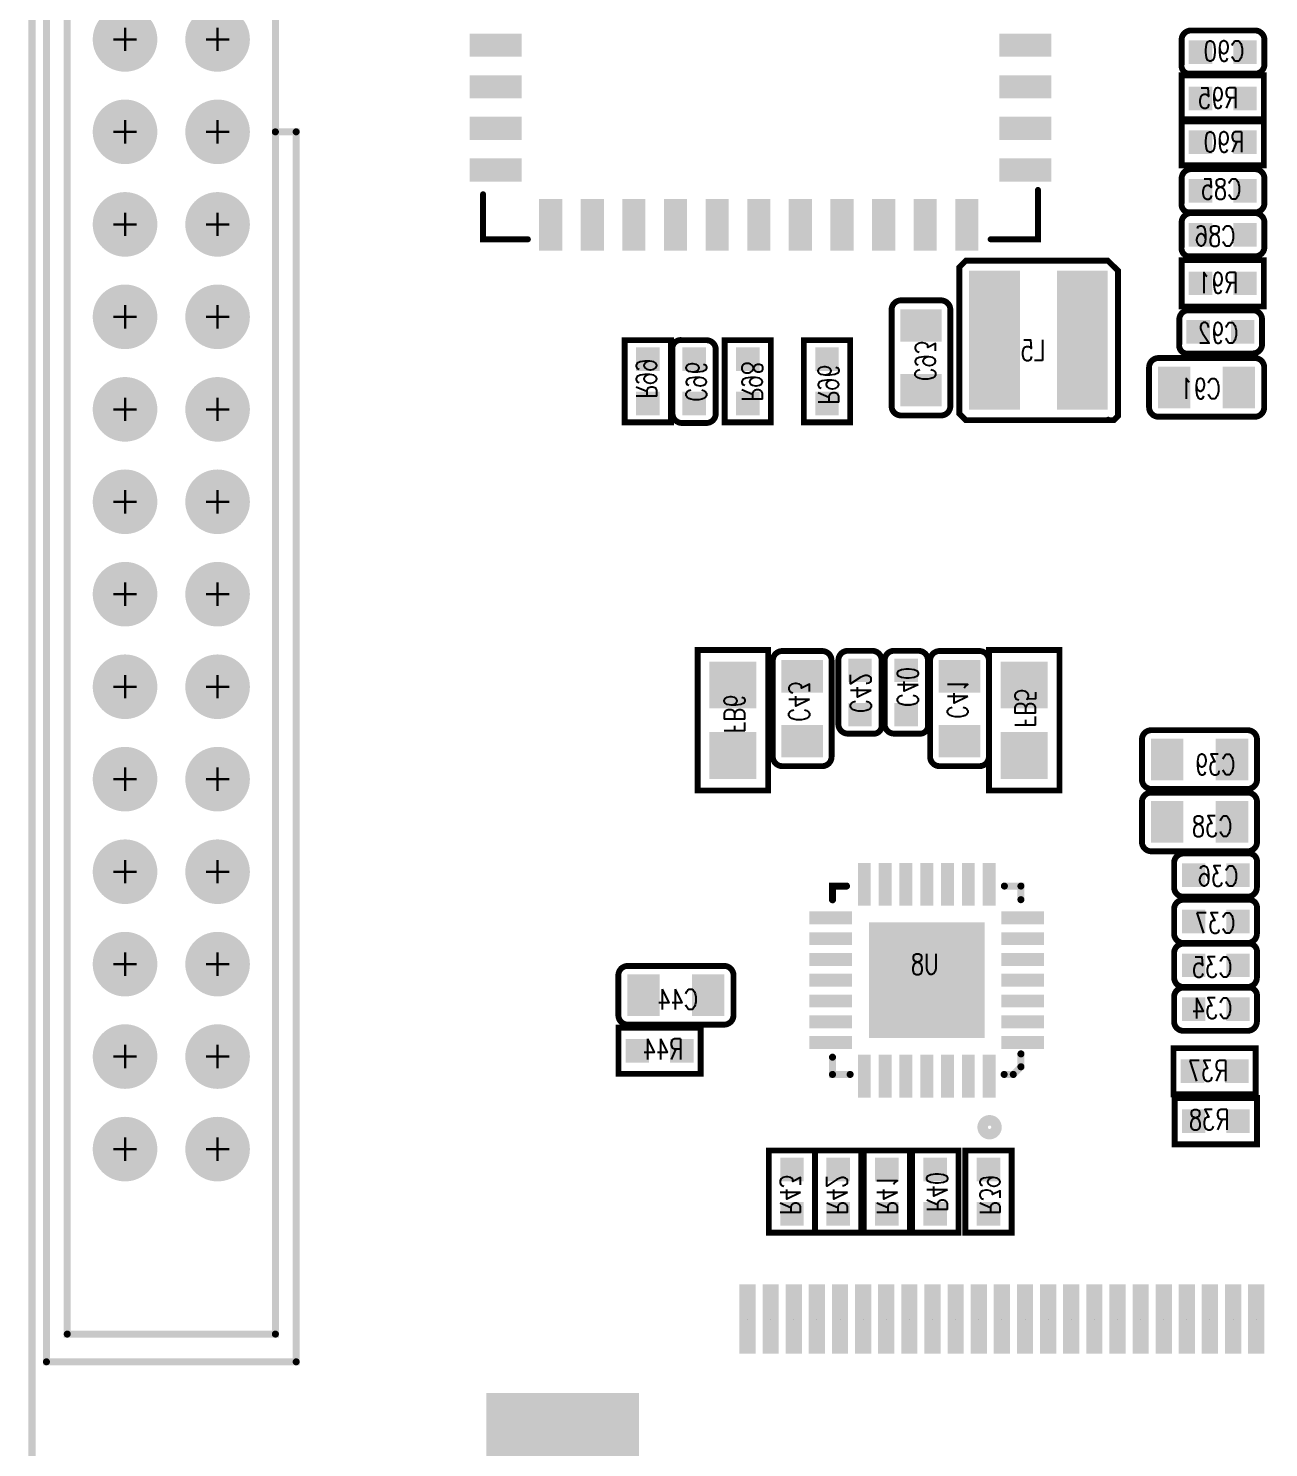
# Model space of a CAD drawing. Extents: x -2201 to 2204, y -2226 to 2180.
# Drawn here: x -2167 to -1112, y -1018 to 190 of the extents above; entities that cross this region are included whole.
import ezdxf

# ---------------------------------------------------------------- set-up
doc = ezdxf.new("R2010")
doc.units = 0
for name, color, linetype in [('BOARD_OUTLINE_00', 1, 'CONTINUOUS'), ('DRIL_NPLTE_THRU_01', 3, 'CONTINUOUS'), ('DRIL_NPLTE_THRU_02', 4, 'CONTINUOUS'), ('DRIL_NPLTE_THRU_03', 6, 'CONTINUOUS'), ('DRIL_NPLTE_THRU_04', 1, 'CONTINUOUS'), ('DRIL_PLTE_THRU_01', 3, 'CONTINUOUS'), ('DRIL_PLTE_THRU_02', 4, 'CONTINUOUS'), ('DRIL_PLTE_THRU_03', 6, 'CONTINUOUS'), ('DRIL_PLTE_THRU_04', 1, 'CONTINUOUS'), ('DRIL_SYMBOL', 1, 'CONTINUOUS'), ('PADS_BOT', 16, 'CONTINUOUS'), ('PADS_INNER', 96, 'CONTINUOUS'), ('PADS_TOP', 96, 'CONTINUOUS'), ('PART_BOT_2DLINE_01', 96, 'CONTINUOUS'), ('PART_BOT_2DLINE_126', 255, 'CONTINUOUS'), ('PART_NAME_04', 2, 'CONTINUOUS'), ('PART_TOP_2DLINE_01', 255, 'CONTINUOUS')]:
    doc.layers.add(name, color=color, linetype=linetype)
doc.styles.add('W3', font='simplex', dxfattribs={"width": 0.75})

# ---------------------------------------------------------------- blocks, each defined once
blk = doc.blocks.new('BOARD_5')
at = {"layer": 'BOARD_OUTLINE_00', "const_width": 6}
blk.add_lwpolyline([(-196.9, 0, 0.414214), (0, 196.9), (0, 4135.8, 0.414214), (-196.9, 4332.7), (-2346.5, 4332.7), (-2346.5, 4331.7), (-2472.4, 4331.7), (-2472.4, 4332.7), (-4131.9, 4332.7, 0.414214), (-4328.7, 4135.8), (-4328.7, 197.7, 0.414214), (-4131.9, 0.9), (-3910.2, 0.9), (-3910.2, 50.3), (-3766, 50.3), (-3766, 0)], format="xyb", close=True, dxfattribs=at)
blk = doc.blocks.new('SMOOTH_5')
at = {"const_width": 2.5}
blk.add_lwpolyline([(-1.25, 0, 1), (1.25, 0, 1)], format="xyb", close=True, dxfattribs=at)
blk = doc.blocks.new('PART_BODY_BOT_22')
at = {"layer": 'PART_BOT_2DLINE_126', "const_width": 5}
for points in [[(-14.1, 18.4), (-27.5, 18.4, 0.414214), (-35.5, 10.4), (-35.5, -10.4, 0.414214), (-27.5, -18.4), (-14.1, -18.4)], [(-15.7, -18.4), (29.4, -18.4, 0.414214), (35, -10.4), (35, 10.4, 0.414214), (27, 18.4), (-18.7, 18.4)]]:
    blk.add_lwpolyline(points, format="xyb", dxfattribs=at)
at = {"layer": 'PART_BOT_2DLINE_126'}
for p in [(-27.5, 18.4), (-14.1, 18.4), (35, 10.4), (35, -10.4), (-15.7, -18.4), (29.4, -18.4)]:
    blk.add_blockref('SMOOTH_5', p, dxfattribs=at)
blk = doc.blocks.new('DRIL_HOLE_0')
blk.add_lwpolyline([(0, 0, 1), (0, 0, 1)], format="xyb", close=True)
blk = doc.blocks.new('PAD_8')
blk.add_lwpolyline([(0, 0, 1), (0, 0, 1)], format="xyb", close=True)
blk = doc.blocks.new('PAD_11')
at = {"const_width": 20.1}
blk.add_lwpolyline([(-10, 0), (10, 0)], dxfattribs=at)
blk = doc.blocks.new('STK_BOT_6')
at = {"layer": 'DRIL_PLTE_THRU_01'}
blk.add_blockref('DRIL_HOLE_0', (0, 0), dxfattribs=at)
at = {"layer": 'DRIL_PLTE_THRU_02'}
blk.add_blockref('DRIL_HOLE_0', (0, 0), dxfattribs=at)
at = {"layer": 'DRIL_PLTE_THRU_03'}
blk.add_blockref('DRIL_HOLE_0', (0, 0), dxfattribs=at)
at = {"layer": 'DRIL_PLTE_THRU_04'}
blk.add_blockref('DRIL_HOLE_0', (0, 0), dxfattribs=at)
at = {"layer": 'PADS_BOT'}
blk.add_blockref('PAD_11', (0, 0), dxfattribs=at)
at = {"layer": 'PADS_INNER'}
blk.add_blockref('PAD_8', (0, 0), dxfattribs=at)
at = {"layer": 'PADS_TOP'}
blk.add_blockref('PAD_8', (0, 0), dxfattribs=at)
blk = doc.blocks.new('SYM_BOT_6')
for name, p in [('PART_BODY_BOT_22', (0, 0)), ('STK_BOT_6', (-18.9, 0)), ('STK_BOT_6', (18.9, 0))]:
    blk.add_blockref(name, p)
blk = doc.blocks.new('PART_BOT_46')
blk.add_blockref('SYM_BOT_6', (0, 0))
at = {"layer": 'PART_NAME_04', "style": 'W3', "width": 0.75}
blk.add_text('C34', height=17.5, rotation=180, dxfattribs=at).set_placement((14, 7.8))
blk = doc.blocks.new('PART_BOT_47')
blk.add_blockref('SYM_BOT_6', (0, 0))
at = {"layer": 'PART_NAME_04', "style": 'W3', "width": 0.75}
blk.add_text('C35', height=17.5, rotation=180, dxfattribs=at).set_placement((14, 10.2))
blk = doc.blocks.new('PART_BOT_48')
blk.add_blockref('SYM_BOT_6', (0, 0))
at = {"layer": 'PART_NAME_04', "style": 'W3', "width": 0.75}
blk.add_text('C36', height=17.5, rotation=180, dxfattribs=at).set_placement((19, 9.5))
blk = doc.blocks.new('PART_BOT_49')
blk.add_blockref('SYM_BOT_6', (0, 0))
at = {"layer": 'PART_NAME_04', "style": 'W3', "width": 0.75}
blk.add_text('C37', height=17.5, rotation=180, dxfattribs=at).set_placement((16.5, 10.1))
blk = doc.blocks.new('PART_BODY_BOT_27')
at = {"layer": 'PART_BOT_2DLINE_126', "const_width": 5}
for points in [[(25, -19), (25, 41.1, 0.414214), (17, 49.1), (-17, 49.1, 0.414214), (-25, 41.1), (-25, -17.9)], [(-25, -17.5), (-25, -40.9, 0.414214), (-17, -48.9), (17, -48.9, 0.414214), (25, -40.9), (25, -17.5)]]:
    blk.add_lwpolyline(points, format="xyb", dxfattribs=at)
at = {"layer": 'PART_BOT_2DLINE_126'}
for p in [(25, 41.1), (-25, -17.5), (25, -19), (-25, -40.9)]:
    blk.add_blockref('SMOOTH_5', p, dxfattribs=at)
blk = doc.blocks.new('PAD_12')
at = {"const_width": 27.6}
blk.add_lwpolyline([(-17.7, 0), (17.7, 0)], dxfattribs=at)
blk = doc.blocks.new('STK_BOT_13')
at = {"layer": 'DRIL_PLTE_THRU_01'}
blk.add_blockref('DRIL_HOLE_0', (0, 0), dxfattribs=at)
at = {"layer": 'DRIL_PLTE_THRU_02'}
blk.add_blockref('DRIL_HOLE_0', (0, 0), dxfattribs=at)
at = {"layer": 'DRIL_PLTE_THRU_03'}
blk.add_blockref('DRIL_HOLE_0', (0, 0), dxfattribs=at)
at = {"layer": 'DRIL_PLTE_THRU_04'}
blk.add_blockref('DRIL_HOLE_0', (0, 0), dxfattribs=at)
at = {"layer": 'PADS_BOT'}
blk.add_blockref('PAD_12', (0, 0), dxfattribs=at)
at = {"layer": 'PADS_INNER'}
blk.add_blockref('PAD_8', (0, 0), dxfattribs=at)
at = {"layer": 'PADS_TOP'}
blk.add_blockref('PAD_8', (0, 0), dxfattribs=at)
blk = doc.blocks.new('SYM_BOT_11')
for name, p in [('PART_BODY_BOT_27', (0, 0)), ('STK_BOT_13', (0, 27.6)), ('STK_BOT_13', (0, -27.6))]:
    blk.add_blockref(name, p)
blk = doc.blocks.new('PART_BOT_50')
blk.add_blockref('SYM_BOT_11', (0, 0))
at = {"layer": 'PART_NAME_04', "style": 'W3', "width": 0.75}
blk.add_text('C38', height=17.5, rotation=90, dxfattribs=at).set_placement((12.3, -27.8))
blk = doc.blocks.new('PART_BOT_51')
blk.add_blockref('SYM_BOT_11', (0, 0))
at = {"layer": 'PART_NAME_04', "style": 'W3', "width": 0.75}
blk.add_text('C39', height=17.5, rotation=90, dxfattribs=at).set_placement((12.9, -30.3))
blk = doc.blocks.new('PART_BOT_53')
blk.add_blockref('SYM_BOT_6', (0, 0))
at = {"layer": 'PART_NAME_04', "style": 'W3', "width": 0.75}
blk.add_text('C40', height=17.5, rotation=180, dxfattribs=at).set_placement((12.5, 7.5))
blk = doc.blocks.new('PART_BOT_54')
blk.add_blockref('SYM_BOT_11', (0, 0))
at = {"layer": 'PART_NAME_04', "style": 'W3', "width": 0.75}
blk.add_text('C41', height=17.5, rotation=90, dxfattribs=at).set_placement((10.3, -8.7))
blk = doc.blocks.new('PART_BOT_55')
blk.add_blockref('SYM_BOT_6', (0, 0))
at = {"layer": 'PART_NAME_04', "style": 'W3', "width": 0.75}
blk.add_text('C42', height=17.5, rotation=180, dxfattribs=at).set_placement((17.5, 8.1))
blk = doc.blocks.new('PART_BOT_56')
blk.add_blockref('SYM_BOT_11', (0, 0))
at = {"layer": 'PART_NAME_04', "style": 'W3', "width": 0.75}
blk.add_text('C43', height=17.5, rotation=90, dxfattribs=at).set_placement((11.4, -11.2))
blk = doc.blocks.new('PART_BOT_57')
blk.add_blockref('SYM_BOT_11', (0, 0))
at = {"layer": 'PART_NAME_04', "style": 'W3', "width": 0.75}
blk.add_text('C44', height=17.5, rotation=270, dxfattribs=at).set_placement((-12.2, 18.7))
blk = doc.blocks.new('PART_BOT_101')
blk.add_blockref('SYM_BOT_6', (0, 0))
at = {"layer": 'PART_NAME_04', "style": 'W3', "width": 0.75}
blk.add_text('C85', height=17.5, dxfattribs=at).set_placement((-15.6, -7.2))
blk = doc.blocks.new('PART_BOT_102')
blk.add_blockref('SYM_BOT_6', (0, 0))
at = {"layer": 'PART_NAME_04', "style": 'W3', "width": 0.75}
blk.add_text('C86', height=17.5, dxfattribs=at).set_placement((-10.6, -9.8))
blk = doc.blocks.new('PART_BOT_107')
blk.add_blockref('SYM_BOT_6', (0, 0))
at = {"layer": 'PART_NAME_04', "style": 'W3', "width": 0.75}
blk.add_text('C90', height=17.5, dxfattribs=at).set_placement((-18.1, -7.8))
blk = doc.blocks.new('PART_BOT_108')
blk.add_blockref('SYM_BOT_11', (0, 0))
at = {"layer": 'PART_NAME_04', "style": 'W3', "width": 0.75}
blk.add_text('C91', height=17.5, rotation=270, dxfattribs=at).set_placement((-9.8, 11.9))
blk = doc.blocks.new('PART_BOT_109')
blk.add_blockref('SYM_BOT_6', (0, 0))
at = {"layer": 'PART_NAME_04', "style": 'W3', "width": 0.75}
blk.add_text('C92', height=17.5, dxfattribs=at).set_placement((-15.1, -9.6))
blk = doc.blocks.new('PART_BOT_110')
blk.add_blockref('SYM_BOT_11', (0, 0))
at = {"layer": 'PART_NAME_04', "style": 'W3', "width": 0.75}
blk.add_text('C93', height=17.5, rotation=270, dxfattribs=at).set_placement((-5, 20))
blk = doc.blocks.new('PART_BOT_113')
blk.add_blockref('SYM_BOT_6', (0, 0))
at = {"layer": 'PART_NAME_04', "style": 'W3', "width": 0.75}
blk.add_text('C96', height=17.5, dxfattribs=at).set_placement((-17.5, -6.9))
blk = doc.blocks.new('PART_BODY_BOT_38')
at = {"layer": 'PART_BOT_2DLINE_126', "const_width": 5}
blk.add_lwpolyline([(59.8, -30), (59.8, 30), (-59.8, 30), (-59.8, -30)], close=True, dxfattribs=at)
at = {"layer": 'PART_BOT_2DLINE_126'}
for p in [(-59.8, 30), (59.8, 30), (-59.8, -30), (59.8, -30)]:
    blk.add_blockref('SMOOTH_5', p, dxfattribs=at)
blk = doc.blocks.new('PAD_20')
at = {"const_width": 40}
blk.add_lwpolyline([(-20, 0), (20, 0)], dxfattribs=at)
blk = doc.blocks.new('STK_BOT_27')
at = {"layer": 'DRIL_PLTE_THRU_01'}
blk.add_blockref('DRIL_HOLE_0', (0, 0), dxfattribs=at)
at = {"layer": 'DRIL_PLTE_THRU_02'}
blk.add_blockref('DRIL_HOLE_0', (0, 0), dxfattribs=at)
at = {"layer": 'DRIL_PLTE_THRU_03'}
blk.add_blockref('DRIL_HOLE_0', (0, 0), dxfattribs=at)
at = {"layer": 'DRIL_PLTE_THRU_04'}
blk.add_blockref('DRIL_HOLE_0', (0, 0), dxfattribs=at)
at = {"layer": 'PADS_BOT'}
blk.add_blockref('PAD_20', (0, 0), dxfattribs=at)
at = {"layer": 'PADS_INNER'}
blk.add_blockref('PAD_8', (0, 0), dxfattribs=at)
at = {"layer": 'PADS_TOP'}
blk.add_blockref('PAD_8', (0, 0), dxfattribs=at)
blk = doc.blocks.new('SYM_BOT_22')
for name, p in [('PART_BODY_BOT_38', (0, 0)), ('STK_BOT_27', (-30, 0)), ('STK_BOT_27', (30, 0))]:
    blk.add_blockref(name, p)
blk = doc.blocks.new('PART_BOT_170')
blk.add_blockref('SYM_BOT_22', (0, 0))
at = {"layer": 'PART_NAME_04', "style": 'W3', "width": 0.75}
blk.add_text('FB5', height=17.5, rotation=180, dxfattribs=at).set_placement((6.4, 7.9))
blk = doc.blocks.new('PART_BOT_171')
blk.add_blockref('SYM_BOT_22', (0, 0))
at = {"layer": 'PART_NAME_04', "style": 'W3', "width": 0.75}
blk.add_text('FB6', height=17.5, rotation=180, dxfattribs=at).set_placement((11.4, 7.4))
blk = doc.blocks.new('PART_BODY_BOT_52')
at = {"layer": 'PART_BOT_2DLINE_126', "const_width": 5}
blk.add_lwpolyline([(-68.1, -61.8), (-68.1, 64.2), (-64.6, 67.7), (59.1, 67.7), (67.7, 59.1), (67.7, -61.8), (62.2, -67.3), (-62.6, -67.3)], close=True, dxfattribs=at)
blk.add_lwpolyline([(-68.1, 59.8), (-67.7, 59.4)], dxfattribs=at)
at = {"layer": 'PART_BOT_2DLINE_126'}
for p in [(-68.1, 64.2), (-68.1, 59.8), (-67.7, 59.4), (-64.6, 67.7), (59.1, 67.7), (67.7, 59.1), (-68.1, -61.8), (67.7, -61.8), (-62.6, -67.3), (62.2, -67.3)]:
    blk.add_blockref('SMOOTH_5', p, dxfattribs=at)
blk = doc.blocks.new('PAD_46')
at = {"const_width": 43.3}
blk.add_lwpolyline([(-59.1, 0), (59.1, 0)], dxfattribs=at)
blk = doc.blocks.new('STK_BOT_73')
at = {"layer": 'DRIL_PLTE_THRU_01'}
blk.add_blockref('DRIL_HOLE_0', (0, 0), dxfattribs=at)
at = {"layer": 'DRIL_PLTE_THRU_02'}
blk.add_blockref('DRIL_HOLE_0', (0, 0), dxfattribs=at)
at = {"layer": 'DRIL_PLTE_THRU_03'}
blk.add_blockref('DRIL_HOLE_0', (0, 0), dxfattribs=at)
at = {"layer": 'DRIL_PLTE_THRU_04'}
blk.add_blockref('DRIL_HOLE_0', (0, 0), dxfattribs=at)
at = {"layer": 'PADS_BOT'}
blk.add_blockref('PAD_46', (0, 0), dxfattribs=at)
at = {"layer": 'PADS_INNER'}
blk.add_blockref('PAD_8', (0, 0), dxfattribs=at)
at = {"layer": 'PADS_TOP'}
blk.add_blockref('PAD_8', (0, 0), dxfattribs=at)
blk = doc.blocks.new('SYM_BOT_36')
for name, p in [('PART_BODY_BOT_52', (0, 0)), ('STK_BOT_73', (0, 37.4)), ('STK_BOT_73', (0, -37.4))]:
    blk.add_blockref(name, p)
blk = doc.blocks.new('PART_BOT_192')
blk.add_blockref('SYM_BOT_36', (0, 0))
at = {"layer": 'PART_NAME_04', "style": 'W3', "width": 0.75}
blk.add_text('L5', height=17.5, rotation=270, dxfattribs=at).set_placement((-17.2, 5.7))
blk = doc.blocks.new('PART_BODY_BOT_57')
at = {"layer": 'PART_BOT_2DLINE_126', "const_width": 5}
for points in [[(-14.1, 19.7), (-35, 19.7), (-35, -19.7), (18.2, -19.7)], [(14.1, -19.7), (35, -19.7), (35, 19.7), (-17.4, 19.7)]]:
    blk.add_lwpolyline(points, dxfattribs=at)
at = {"layer": 'PART_BOT_2DLINE_126'}
for p in [(-35, 19.7), (-17.4, 19.7), (-14.1, 19.7), (35, 19.7), (-35, -19.7), (14.1, -19.7), (18.2, -19.7), (35, -19.7)]:
    blk.add_blockref('SMOOTH_5', p, dxfattribs=at)
blk = doc.blocks.new('SYM_BOT_41')
for name, p in [('PART_BODY_BOT_57', (0, 0)), ('STK_BOT_6', (-18.9, 0)), ('STK_BOT_6', (18.9, 0))]:
    blk.add_blockref(name, p)
blk = doc.blocks.new('PART_BOT_323')
blk.add_blockref('SYM_BOT_41', (0, 0))
at = {"layer": 'PART_NAME_04', "style": 'W3', "width": 0.75}
blk.add_text('R37', height=17.5, dxfattribs=at).set_placement((-11.5, -8.4))
blk = doc.blocks.new('PART_BOT_324')
blk.add_blockref('SYM_BOT_41', (0, 0))
at = {"layer": 'PART_NAME_04', "style": 'W3', "width": 0.75}
blk.add_text('R38', height=17.5, dxfattribs=at).set_placement((-11.5, -7.5))
blk = doc.blocks.new('PART_BOT_325')
blk.add_blockref('SYM_BOT_41', (0, 0))
at = {"layer": 'PART_NAME_04', "style": 'W3', "width": 0.75}
blk.add_text('R39', height=17.5, dxfattribs=at).set_placement((-20, -7.5))
blk = doc.blocks.new('PART_BOT_327')
blk.add_blockref('SYM_BOT_41', (0, 0))
at = {"layer": 'PART_NAME_04', "style": 'W3', "width": 0.75}
blk.add_text('R40', height=17.5, dxfattribs=at).set_placement((-17.5, -7.2))
blk = doc.blocks.new('PART_BOT_328')
blk.add_blockref('SYM_BOT_41', (0, 0))
at = {"layer": 'PART_NAME_04', "style": 'W3', "width": 0.75}
blk.add_text('R41', height=17.5, dxfattribs=at).set_placement((-20, -8.4))
blk = doc.blocks.new('PART_BOT_329')
blk.add_blockref('SYM_BOT_41', (0, 0))
at = {"layer": 'PART_NAME_04', "style": 'W3', "width": 0.75}
blk.add_text('R42', height=17.5, dxfattribs=at).set_placement((-20, -9.5))
blk = doc.blocks.new('PART_BOT_330')
blk.add_blockref('SYM_BOT_41', (0, 0))
at = {"layer": 'PART_NAME_04', "style": 'W3', "width": 0.75}
blk.add_text('R43', height=17.5, dxfattribs=at).set_placement((-20, -10.2))
blk = doc.blocks.new('PART_BOT_331')
blk.add_blockref('SYM_BOT_41', (0, 0))
at = {"layer": 'PART_NAME_04', "style": 'W3', "width": 0.75}
blk.add_text('R44', height=17.5, rotation=180, dxfattribs=at).set_placement((20, 7.5))
blk = doc.blocks.new('PART_BOT_382')
blk.add_blockref('SYM_BOT_41', (0, 0))
at = {"layer": 'PART_NAME_04', "style": 'W3', "width": 0.75}
blk.add_text('R90', height=17.5, dxfattribs=at).set_placement((-18.1, -8.5))
blk = doc.blocks.new('PART_BOT_383')
blk.add_blockref('SYM_BOT_41', (0, 0))
at = {"layer": 'PART_NAME_04', "style": 'W3', "width": 0.75}
blk.add_text('R91', height=17.5, dxfattribs=at).set_placement((-13.1, -8.4))
blk = doc.blocks.new('PART_BOT_387')
blk.add_blockref('SYM_BOT_41', (0, 0))
at = {"layer": 'PART_NAME_04', "style": 'W3', "width": 0.75}
blk.add_text('R95', height=17.5, dxfattribs=at).set_placement((-13.1, -8.4))
blk = doc.blocks.new('PART_BOT_388')
blk.add_blockref('SYM_BOT_41', (0, 0))
at = {"layer": 'PART_NAME_04', "style": 'W3', "width": 0.75}
blk.add_text('R96', height=17.5, dxfattribs=at).set_placement((-20, -7.5))
blk = doc.blocks.new('PART_BOT_390')
blk.add_blockref('SYM_BOT_41', (0, 0))
at = {"layer": 'PART_NAME_04', "style": 'W3', "width": 0.75}
blk.add_text('R98', height=17.5, rotation=180, dxfattribs=at).set_placement((17.5, 5))
blk = doc.blocks.new('PART_BOT_391')
blk.add_blockref('SYM_BOT_41', (0, 0))
at = {"layer": 'PART_NAME_04', "style": 'W3', "width": 0.75}
blk.add_text('R99', height=17.5, dxfattribs=at).set_placement((-15, -10))
blk = doc.blocks.new('PART_BODY_BOT_63')
at = {"layer": 'PART_BOT_2DLINE_01', "const_width": 5}
for points in [[(-202.5, 236.2), (-224.4, 236.2), (-236.2, 224.4), (-236.2, 200.2)], [(197.8, 236.2), (236.2, 236.2), (236.2, 198)], [(-264.8, 187.6), (-254.1, 176.9), (-264.9, 166.1), (-264.9, 188)], [(-236.2, -193.6), (-236.2, -236.2), (-194.7, -236.2)], [(194.1, -236.2), (236.2, -236.2), (236.2, -195.9)]]:
    blk.add_lwpolyline(points, dxfattribs=at)
at = {"layer": 'PART_BOT_2DLINE_01'}
for p in [(-224.4, 236.2), (-202.5, 236.2), (197.8, 236.2), (236.2, 236.2), (-236.2, 224.4), (-236.2, 200.2), (236.2, 198), (-264.9, 188), (-264.8, 187.6), (-254.1, 176.9), (-264.9, 166.1), (-236.2, -193.6), (236.2, -195.9), (-236.2, -236.2), (-194.7, -236.2), (194.1, -236.2), (236.2, -236.2)]:
    blk.add_blockref('SMOOTH_5', p, dxfattribs=at)
blk = doc.blocks.new('PAD_60')
at = {"const_width": 19.7}
blk.add_lwpolyline([(-22.1, 0), (22.1, 0)], dxfattribs=at)
blk = doc.blocks.new('STK_BOT_85')
at = {"layer": 'DRIL_PLTE_THRU_01'}
blk.add_blockref('DRIL_HOLE_0', (0, 0), dxfattribs=at)
at = {"layer": 'DRIL_PLTE_THRU_02'}
blk.add_blockref('DRIL_HOLE_0', (0, 0), dxfattribs=at)
at = {"layer": 'DRIL_PLTE_THRU_03'}
blk.add_blockref('DRIL_HOLE_0', (0, 0), dxfattribs=at)
at = {"layer": 'DRIL_PLTE_THRU_04'}
blk.add_blockref('DRIL_HOLE_0', (0, 0), dxfattribs=at)
at = {"layer": 'PADS_BOT'}
blk.add_blockref('PAD_60', (0, 0), dxfattribs=at)
at = {"layer": 'PADS_INNER'}
blk.add_blockref('PAD_8', (0, 0), dxfattribs=at)
at = {"layer": 'PADS_TOP'}
blk.add_blockref('PAD_8', (0, 0), dxfattribs=at)
blk = doc.blocks.new('STK_BOT_86')
at = {"layer": 'DRIL_PLTE_THRU_01'}
blk.add_blockref('DRIL_HOLE_0', (0, 0), dxfattribs=at)
at = {"layer": 'DRIL_PLTE_THRU_02'}
blk.add_blockref('DRIL_HOLE_0', (0, 0), dxfattribs=at)
at = {"layer": 'DRIL_PLTE_THRU_03'}
blk.add_blockref('DRIL_HOLE_0', (0, 0), dxfattribs=at)
at = {"layer": 'DRIL_PLTE_THRU_04'}
blk.add_blockref('DRIL_HOLE_0', (0, 0), dxfattribs=at)
at = {"layer": 'PADS_BOT', "rotation": 90}
blk.add_blockref('PAD_60', (0, 0), dxfattribs=at)
at = {"layer": 'PADS_INNER'}
blk.add_blockref('PAD_8', (0, 0), dxfattribs=at)
at = {"layer": 'PADS_TOP'}
blk.add_blockref('PAD_8', (0, 0), dxfattribs=at)
blk = doc.blocks.new('PAD_61')
at = {"const_width": 5.91}
blk.add_lwpolyline([(0, -3, 1), (0, 3, 1)], format="xyb", close=True, dxfattribs=at)
blk = doc.blocks.new('STK_BOT_87')
at = {"layer": 'DRIL_PLTE_THRU_01'}
blk.add_blockref('DRIL_HOLE_0', (0, 0), dxfattribs=at)
at = {"layer": 'DRIL_PLTE_THRU_02'}
blk.add_blockref('DRIL_HOLE_0', (0, 0), dxfattribs=at)
at = {"layer": 'DRIL_PLTE_THRU_03'}
blk.add_blockref('DRIL_HOLE_0', (0, 0), dxfattribs=at)
at = {"layer": 'DRIL_PLTE_THRU_04'}
blk.add_blockref('DRIL_HOLE_0', (0, 0), dxfattribs=at)
at = {"layer": 'PADS_BOT'}
blk.add_blockref('PAD_61', (0, 0), dxfattribs=at)
at = {"layer": 'PADS_INNER'}
blk.add_blockref('PAD_8', (0, 0), dxfattribs=at)
at = {"layer": 'PADS_TOP'}
blk.add_blockref('PAD_8', (0, 0), dxfattribs=at)
blk = doc.blocks.new('SYM_BOT_47')
for name, p in [('STK_BOT_86', (-177.2, 225.4)), ('STK_BOT_86', (-141.7, 225.4)), ('STK_BOT_86', (-106.3, 225.4)), ('STK_BOT_86', (-70.9, 225.4)), ('STK_BOT_86', (-35.4, 225.4)), ('STK_BOT_86', (0, 225.4)), ('STK_BOT_86', (35.4, 225.4)), ('STK_BOT_86', (70.9, 225.4)), ('STK_BOT_86', (106.3, 225.4)), ('STK_BOT_86', (141.7, 225.4)), ('STK_BOT_86', (177.2, 225.4)), ('PART_BODY_BOT_63', (0, 0)), ('STK_BOT_85', (-223.9, 178.6)), ('STK_BOT_85', (223.9, 178.6)), ('STK_BOT_85', (-223.9, 143.2)), ('STK_BOT_87', (-106.3, 141.7)), ('STK_BOT_87', (-35.4, 141.7)), ('STK_BOT_87', (35.4, 141.7)), ('STK_BOT_85', (223.9, 143.2)), ('STK_BOT_85', (-223.9, 107.8)), ('STK_BOT_85', (223.9, 107.8)), ('STK_BOT_85', (-223.9, 72.4)), ('STK_BOT_85', (223.9, 72.4)), ('STK_BOT_85', (-223.9, 36.9)), ('STK_BOT_85', (223.9, 36.9)), ('STK_BOT_85', (-223.9, 1.5)), ('STK_BOT_85', (223.9, 1.5)), ('STK_BOT_85', (-223.9, -33.9)), ('STK_BOT_85', (223.9, -33.9)), ('STK_BOT_85', (-223.9, -69.4)), ('STK_BOT_85', (223.9, -69.4)), ('STK_BOT_85', (-223.9, -104.8)), ('STK_BOT_85', (223.9, -104.8)), ('STK_BOT_85', (-223.9, -140.2)), ('STK_BOT_85', (223.9, -140.2)), ('STK_BOT_85', (-223.9, -175.7)), ('STK_BOT_85', (223.9, -175.7)), ('STK_BOT_86', (-177.2, -225.4)), ('STK_BOT_86', (-141.7, -225.4)), ('STK_BOT_86', (-106.3, -225.4)), ('STK_BOT_86', (-70.9, -225.4)), ('STK_BOT_86', (-35.4, -225.4)), ('STK_BOT_86', (0, -225.4)), ('STK_BOT_86', (35.4, -225.4)), ('STK_BOT_86', (70.9, -225.4)), ('STK_BOT_86', (106.3, -225.4)), ('STK_BOT_86', (141.7, -225.4)), ('STK_BOT_86', (177.2, -225.4))]:
    blk.add_blockref(name, p)
blk = doc.blocks.new('PART_BOT_402')
blk.add_blockref('SYM_BOT_47', (0, 0))
at = {"layer": 'PART_NAME_04', "style": 'W3', "width": 0.75}
blk.add_text('U14', height=17.5, rotation=90, dxfattribs=at).set_placement((-35.45, -14.13))
blk = doc.blocks.new('SMOOTH_6')
at = {"const_width": 3}
blk.add_lwpolyline([(-1.5, 0, 1), (1.5, 0, 1)], format="xyb", close=True, dxfattribs=at)
blk = doc.blocks.new('PART_BODY_BOT_67')
at = {"layer": 'PART_BOT_2DLINE_01', "const_width": 6}
for points in [[(-62.7, 80.2), (-73.7, 80.2), (-80.2, 73.7), (-80.2, 65.9)], [(80.2, 66.1), (80.2, 80.2), (68.6, 80.2)], [(-80.2, -65.2), (-80.2, -80.2), (-65.5, -80.2)], [(68.5, -80.2), (80.2, -80.2), (80.2, -68.3)]]:
    blk.add_lwpolyline(points, dxfattribs=at)
at = {"layer": 'PART_BOT_2DLINE_01', "const_width": 11.8}
blk.add_lwpolyline([(-129.6, 53.5, 1), (-120.7, 53.5, 1)], format="xyb", close=True, dxfattribs=at)
at = {"layer": 'PART_BOT_2DLINE_01'}
for p in [(-80.2, 73.7), (-73.7, 80.2), (-62.7, 80.2), (68.6, 80.2), (80.2, 80.2), (-80.2, 65.9), (80.2, 66.1), (-80.2, -65.2), (80.2, -68.3), (-80.2, -80.2), (-65.5, -80.2), (68.5, -80.2), (80.2, -80.2)]:
    blk.add_blockref('SMOOTH_6', p, dxfattribs=at)
blk = doc.blocks.new('PAD_66')
at = {"const_width": 11}
blk.add_lwpolyline([(-18.2, 0), (18.2, 0)], dxfattribs=at)
blk = doc.blocks.new('STK_BOT_100')
at = {"layer": 'DRIL_NPLTE_THRU_01'}
blk.add_blockref('DRIL_HOLE_0', (0, 0), dxfattribs=at)
at = {"layer": 'DRIL_NPLTE_THRU_02'}
blk.add_blockref('DRIL_HOLE_0', (0, 0), dxfattribs=at)
at = {"layer": 'DRIL_NPLTE_THRU_03'}
blk.add_blockref('DRIL_HOLE_0', (0, 0), dxfattribs=at)
at = {"layer": 'DRIL_NPLTE_THRU_04'}
blk.add_blockref('DRIL_HOLE_0', (0, 0), dxfattribs=at)
at = {"layer": 'PADS_BOT'}
blk.add_blockref('PAD_66', (0, 0), dxfattribs=at)
at = {"layer": 'PADS_INNER'}
blk.add_blockref('PAD_8', (0, 0), dxfattribs=at)
at = {"layer": 'PADS_TOP'}
blk.add_blockref('PAD_8', (0, 0), dxfattribs=at)
blk = doc.blocks.new('STK_BOT_99')
at = {"layer": 'DRIL_NPLTE_THRU_01'}
blk.add_blockref('DRIL_HOLE_0', (0, 0), dxfattribs=at)
at = {"layer": 'DRIL_NPLTE_THRU_02'}
blk.add_blockref('DRIL_HOLE_0', (0, 0), dxfattribs=at)
at = {"layer": 'DRIL_NPLTE_THRU_03'}
blk.add_blockref('DRIL_HOLE_0', (0, 0), dxfattribs=at)
at = {"layer": 'DRIL_NPLTE_THRU_04'}
blk.add_blockref('DRIL_HOLE_0', (0, 0), dxfattribs=at)
at = {"layer": 'PADS_BOT', "rotation": 90}
blk.add_blockref('PAD_66', (0, 0), dxfattribs=at)
at = {"layer": 'PADS_INNER'}
blk.add_blockref('PAD_8', (0, 0), dxfattribs=at)
at = {"layer": 'PADS_TOP'}
blk.add_blockref('PAD_8', (0, 0), dxfattribs=at)
blk = doc.blocks.new('PAD_67')
at = {"const_width": 98.4}
blk.add_lwpolyline([(-49.2, 0), (49.2, 0)], dxfattribs=at)
blk = doc.blocks.new('STK_BOT_101')
at = {"layer": 'DRIL_NPLTE_THRU_01'}
blk.add_blockref('DRIL_HOLE_0', (0, 0), dxfattribs=at)
at = {"layer": 'DRIL_NPLTE_THRU_02'}
blk.add_blockref('DRIL_HOLE_0', (0, 0), dxfattribs=at)
at = {"layer": 'DRIL_NPLTE_THRU_03'}
blk.add_blockref('DRIL_HOLE_0', (0, 0), dxfattribs=at)
at = {"layer": 'DRIL_NPLTE_THRU_04'}
blk.add_blockref('DRIL_HOLE_0', (0, 0), dxfattribs=at)
at = {"layer": 'PADS_BOT'}
blk.add_blockref('PAD_67', (0, 0), dxfattribs=at)
at = {"layer": 'PADS_INNER'}
blk.add_blockref('PAD_8', (0, 0), dxfattribs=at)
at = {"layer": 'PADS_TOP'}
blk.add_blockref('PAD_8', (0, 0), dxfattribs=at)
blk = doc.blocks.new('SYM_BOT_51')
for name, p in [('STK_BOT_99', (-53.1, 81.7)), ('STK_BOT_99', (-35.4, 81.7)), ('STK_BOT_99', (-17.7, 81.7)), ('STK_BOT_99', (0, 81.7)), ('STK_BOT_99', (17.7, 81.7)), ('STK_BOT_99', (35.4, 81.7)), ('STK_BOT_99', (53.1, 81.7)), ('PART_BODY_BOT_67', (0, 0)), ('STK_BOT_100', (-81.7, 53.1)), ('STK_BOT_101', (0, 0)), ('STK_BOT_100', (81.7, 53.1)), ('STK_BOT_100', (-81.7, 35.4)), ('STK_BOT_100', (81.7, 35.4)), ('STK_BOT_100', (-81.7, 17.7)), ('STK_BOT_100', (81.7, 17.7)), ('STK_BOT_100', (-81.7, 0)), ('STK_BOT_100', (81.7, 0)), ('STK_BOT_100', (-81.7, -17.7)), ('STK_BOT_100', (81.7, -17.7)), ('STK_BOT_100', (-81.7, -35.4)), ('STK_BOT_100', (81.7, -35.4)), ('STK_BOT_100', (-81.7, -53.1)), ('STK_BOT_100', (81.7, -53.1)), ('STK_BOT_99', (-53.1, -81.7)), ('STK_BOT_99', (-35.4, -81.7)), ('STK_BOT_99', (-17.7, -81.7)), ('STK_BOT_99', (0, -81.7)), ('STK_BOT_99', (17.7, -81.7)), ('STK_BOT_99', (35.4, -81.7)), ('STK_BOT_99', (53.1, -81.7))]:
    blk.add_blockref(name, p)
blk = doc.blocks.new('PART_BOT_410')
blk.add_blockref('SYM_BOT_51', (0, 0))
at = {"layer": 'PART_NAME_04', "style": 'W3', "width": 0.75}
blk.add_text('U8', height=17.5, rotation=270, dxfattribs=at).set_placement((5, 10.1))
blk = doc.blocks.new('PAD_3')
blk.add_lwpolyline([(0, 0), (0, 0)])
blk = doc.blocks.new('PAD_80')
at = {"const_width": 13.8}
blk.add_lwpolyline([(-29.5, 0), (29.5, 0)], dxfattribs=at)
blk = doc.blocks.new('STK_TOP_15')
at = {"layer": 'DRIL_NPLTE_THRU_01'}
blk.add_blockref('DRIL_HOLE_0', (0, 0), dxfattribs=at)
at = {"layer": 'DRIL_NPLTE_THRU_02'}
blk.add_blockref('DRIL_HOLE_0', (0, 0), dxfattribs=at)
at = {"layer": 'DRIL_NPLTE_THRU_03'}
blk.add_blockref('DRIL_HOLE_0', (0, 0), dxfattribs=at)
at = {"layer": 'DRIL_NPLTE_THRU_04'}
blk.add_blockref('DRIL_HOLE_0', (0, 0), dxfattribs=at)
at = {"layer": 'PADS_BOT'}
blk.add_blockref('PAD_3', (0, 0), dxfattribs=at)
at = {"layer": 'PADS_INNER'}
blk.add_blockref('PAD_8', (0, 0), dxfattribs=at)
at = {"layer": 'PADS_TOP', "rotation": 90}
blk.add_blockref('PAD_80', (0, 0), dxfattribs=at)
blk = doc.blocks.new('PAD_81')
at = {"const_width": 129.9}
blk.add_lwpolyline([(-98.4, 0), (98.4, 0)], dxfattribs=at)
blk = doc.blocks.new('STK_TOP_17')
at = {"layer": 'DRIL_NPLTE_THRU_01'}
blk.add_blockref('DRIL_HOLE_0', (0, 0), dxfattribs=at)
at = {"layer": 'DRIL_NPLTE_THRU_02'}
blk.add_blockref('DRIL_HOLE_0', (0, 0), dxfattribs=at)
at = {"layer": 'DRIL_NPLTE_THRU_03'}
blk.add_blockref('DRIL_HOLE_0', (0, 0), dxfattribs=at)
at = {"layer": 'DRIL_NPLTE_THRU_04'}
blk.add_blockref('DRIL_HOLE_0', (0, 0), dxfattribs=at)
at = {"layer": 'PADS_BOT'}
blk.add_blockref('PAD_3', (0, 0), dxfattribs=at)
at = {"layer": 'PADS_INNER'}
blk.add_blockref('PAD_8', (0, 0), dxfattribs=at)
at = {"layer": 'PADS_TOP', "rotation": 90}
blk.add_blockref('PAD_81', (0, 0), dxfattribs=at)
blk = doc.blocks.new('SYM_TOP_13')
for name, p in [('STK_TOP_17', (1653.5, -43.3)), ('STK_TOP_15', (1063, -204.7)), ('STK_TOP_15', (1082.7, -204.7)), ('STK_TOP_15', (1102.4, -204.7)), ('STK_TOP_15', (1122, -204.7)), ('STK_TOP_15', (1141.7, -204.7)), ('STK_TOP_15', (1161.4, -204.7)), ('STK_TOP_15', (1181.1, -204.7)), ('STK_TOP_15', (1200.8, -204.7)), ('STK_TOP_15', (1220.5, -204.7)), ('STK_TOP_15', (1240.2, -204.7)), ('STK_TOP_15', (1259.8, -204.7)), ('STK_TOP_15', (1279.5, -204.7)), ('STK_TOP_15', (1299.2, -204.7)), ('STK_TOP_15', (1318.9, -204.7)), ('STK_TOP_15', (1338.6, -204.7)), ('STK_TOP_15', (1358.3, -204.7)), ('STK_TOP_15', (1378, -204.7)), ('STK_TOP_15', (1397.6, -204.7)), ('STK_TOP_15', (1417.3, -204.7)), ('STK_TOP_15', (1437, -204.7)), ('STK_TOP_15', (1456.7, -204.7)), ('STK_TOP_15', (1476.4, -204.7)), ('STK_TOP_15', (1496.1, -204.7))]:
    blk.add_blockref(name, p)
blk = doc.blocks.new('PART_TOP_422')
blk.add_blockref('SYM_TOP_13', (0, 0))
blk = doc.blocks.new('PART_BODY_TOP_130')
at = {"layer": 'PART_TOP_2DLINE_01', "const_width": 6}
for points in [[(1126, -106.3), (-1126, -106.3), (-1126, 106.3), (-78.7, 106.3), (-78.7, 88.6), (78.7, 88.6), (78.7, 106.3), (1126, 106.3)], [(1102.4, 88.6), (-1102.4, 88.6), (-1102.4, -88.6), (1102.4, -88.6)]]:
    blk.add_lwpolyline(points, close=True, dxfattribs=at)
at = {"layer": 'PART_TOP_2DLINE_01'}
for p in [(78.7, 106.3), (1126, 106.3), (78.7, 88.6), (1102.4, 88.6), (1102.4, -88.6), (1126, -106.3)]:
    blk.add_blockref('SMOOTH_6', p, dxfattribs=at)
blk = doc.blocks.new('DRIL_SYMBOL_31$4960629921')
at = {"layer": 'DRIL_SYMBOL', "const_width": 2}
for points in [[(-10, 0), (10, 0)], [(0, -10), (0, 10)]]:
    blk.add_lwpolyline(points, dxfattribs=at)
blk = doc.blocks.new('DRIL_HOLE_31$4960629921')
at = {"const_width": 15.7}
blk.add_lwpolyline([(-7.9, 0, 1), (7.9, 0, 1)], format="xyb", close=True, dxfattribs=at)
blk.add_blockref('DRIL_SYMBOL_31$4960629921', (0, 0))
blk = doc.blocks.new('PAD_95')
at = {"const_width": 27.5}
blk.add_lwpolyline([(0, -13.75), (0, -13.75, 1), (0, 13.75), (0, 13.75, 1)], format="xyb", close=True, dxfattribs=at)
blk = doc.blocks.new('STK_TOP_185')
at = {"layer": 'DRIL_PLTE_THRU_01'}
blk.add_blockref('DRIL_HOLE_31$4960629921', (0, 0), dxfattribs=at)
at = {"layer": 'DRIL_PLTE_THRU_02'}
blk.add_blockref('DRIL_HOLE_31$4960629921', (0, 0), dxfattribs=at)
at = {"layer": 'DRIL_PLTE_THRU_03'}
blk.add_blockref('DRIL_HOLE_31$4960629921', (0, 0), dxfattribs=at)
at = {"layer": 'DRIL_PLTE_THRU_04'}
blk.add_blockref('DRIL_HOLE_31$4960629921', (0, 0), dxfattribs=at)
at = {"layer": 'PADS_BOT'}
blk.add_blockref('PAD_95', (0, 0), dxfattribs=at)
at = {"layer": 'PADS_INNER'}
blk.add_blockref('PAD_95', (0, 0), dxfattribs=at)
at = {"layer": 'PADS_TOP'}
blk.add_blockref('PAD_95', (0, 0), dxfattribs=at)
blk = doc.blocks.new('SYM_TOP_62')
for name, p in [('PART_BODY_TOP_130', (0, 0)), ('STK_TOP_185', (0, 39.4)), ('STK_TOP_185', (78.7, 39.4)), ('STK_TOP_185', (157.5, 39.4)), ('STK_TOP_185', (236.2, 39.4)), ('STK_TOP_185', (315, 39.4)), ('STK_TOP_185', (393.7, 39.4)), ('STK_TOP_185', (472.4, 39.4)), ('STK_TOP_185', (551.2, 39.4)), ('STK_TOP_185', (629.9, 39.4)), ('STK_TOP_185', (708.7, 39.4)), ('STK_TOP_185', (787.4, 39.4)), ('STK_TOP_185', (866.1, 39.4)), ('STK_TOP_185', (944.9, 39.4)), ('STK_TOP_185', (0, -39.4)), ('STK_TOP_185', (78.7, -39.4)), ('STK_TOP_185', (157.5, -39.4)), ('STK_TOP_185', (236.2, -39.4)), ('STK_TOP_185', (315, -39.4)), ('STK_TOP_185', (393.7, -39.4)), ('STK_TOP_185', (472.4, -39.4)), ('STK_TOP_185', (551.2, -39.4)), ('STK_TOP_185', (629.9, -39.4)), ('STK_TOP_185', (708.7, -39.4)), ('STK_TOP_185', (787.4, -39.4)), ('STK_TOP_185', (866.1, -39.4)), ('STK_TOP_185', (944.9, -39.4))]:
    blk.add_blockref(name, p)
blk = doc.blocks.new('PART_TOP_434')
blk.add_blockref('SYM_TOP_62', (0, 0))

msp = doc.modelspace()

# ---------------------------------------------------------------- block references
msp.add_blockref('BOARD_5', (2164.4, -2166.3))
for name, p, rotation in [('PART_TOP_434', (-2045.7, 181.1), 270), ('PART_TOP_422', (-59.1, -1113.2), 180)]:
    msp.add_blockref(name, p, dxfattribs=dict(rotation=rotation))
at = {"xscale": -1}
for name, p, rotation in [('PART_BOT_402', (-1544.1, 247.1), -270), ('PART_BOT_192', (-1307.5, -75), -90), ('PART_BOT_110', (-1407.5, -90), -180), ('PART_BOT_391', (-1640, -110), -90), ('PART_BOT_113', (-1600.6, -110), -90), ('PART_BOT_390', (-1555, -110), -270), ('PART_BOT_388', (-1487.5, -110), -90), ('PART_BOT_108', (-1164.4, -115.2), -90), ('PART_BOT_171', (-1567.6, -398.6), -270), ('PART_BOT_55', (-1459.4, -375), -270), ('PART_BOT_53', (-1420, -375), -270), ('PART_BOT_170', (-1319.6, -398.6), -270), ('PART_BOT_51', (-1170.3, -432.1), -270), ('PART_BOT_50', (-1170.3, -485.2), -270), ('PART_BOT_410', (-1402.6, -620), -90), ('PART_BOT_48', (-1156.5, -530.5), -180), ('PART_BOT_49', (-1156.5, -569.9), -180), ('PART_BOT_47', (-1156.5, -607.3), -180), ('PART_BOT_57', (-1616.2, -632.8), -90), ('PART_BOT_46', (-1156.5, -644.7), -180), ('PART_BOT_331', (-1630, -680), -180), ('PART_BOT_330', (-1517.3, -800), -90), ('PART_BOT_329', (-1478, -800), -90), ('PART_BOT_328', (-1436.6, -800), -90), ('PART_BOT_327', (-1395.3, -800), -90), ('PART_BOT_325', (-1350, -800), -90)]:
    msp.add_blockref(name, p, dxfattribs=dict(at, rotation=rotation))
for name, p in [('PART_BOT_107', (-1150.6, 170.3)), ('PART_BOT_387', (-1150.6, 130.9)), ('PART_BOT_382', (-1150.6, 93.5)), ('PART_BOT_101', (-1150.6, 52.2)), ('PART_BOT_102', (-1150.6, 14.8)), ('PART_BOT_383', (-1150.6, -26.6)), ('PART_BOT_109', (-1152.6, -67.9)), ('PART_BOT_56', (-1508.6, -388.8)), ('PART_BOT_54', (-1374.7, -388.8)), ('PART_BOT_323', (-1157.5, -697.5)), ('PART_BOT_324', (-1156.5, -740))]:
    msp.add_blockref(name, p, dxfattribs=at)

doc.saveas('drawing.dxf')
